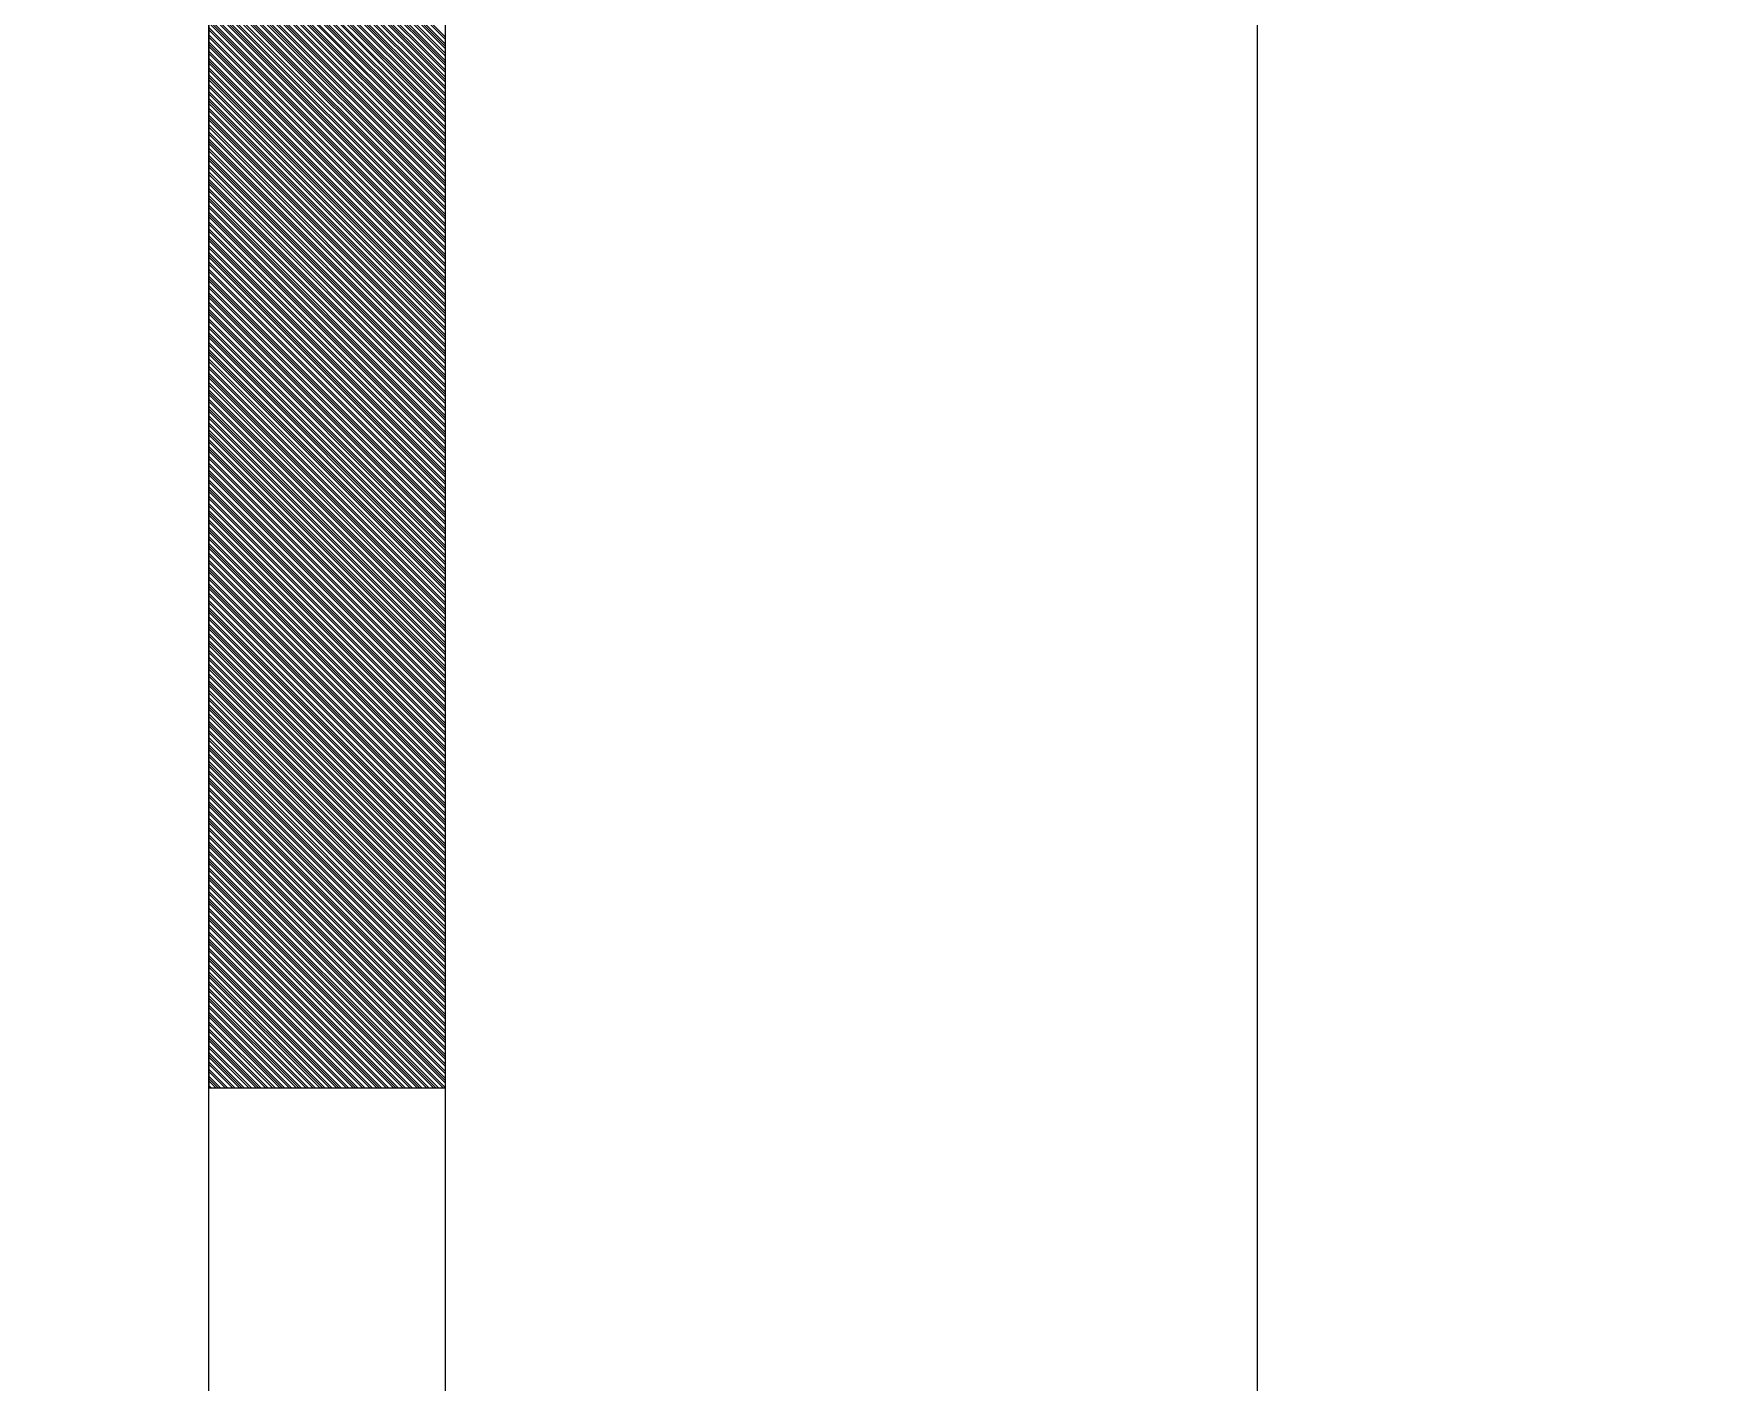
# Model space of a CAD drawing. Extents: x 729854 to 730444, y 4373781 to 4374808.
# Drawn here: x 730092.93 to 730100.01, y 4374689.77 to 4374695.46 of the extents above; entities that cross this region are included whole.
import ezdxf

# ---------------------------------------------------------------- set-up
doc = ezdxf.new("R2010")
doc.units = 0
doc.layers.get('0').update_dxf_attribs({"linetype": 'CONTINUOUS'})

msp = doc.modelspace()

# ---------------------------------------------------------------- linework, layer by layer
at = {"color": 0, "linetype": 'CONTINUOUS'}
for p, q in [((730093.67, 4374681.01), (730093.67, 4374781.01)), ((730093.67, 4374681.01), (730093.67, 4374781.01)), ((730094.67, 4374681.01), (730094.67, 4374781.01)), ((730094.67, 4374681.01), (730094.67, 4374781.01)), ((730094.67, 4374695.45), (730093.67, 4374696.45)), ((730094.67, 4374695.45), (730093.67, 4374696.45)), ((730094.67, 4374695.44), (730093.67, 4374696.44)), ((730094.67, 4374695.44), (730093.67, 4374696.44)), ((730094.67, 4374695.42), (730093.67, 4374696.42)), ((730094.67, 4374695.42), (730093.67, 4374696.42)), ((730094.67, 4374695.41), (730093.67, 4374696.41)), ((730094.67, 4374695.41), (730093.67, 4374696.41)), ((730094.67, 4374695.4), (730093.67, 4374696.4)), ((730094.67, 4374695.4), (730093.67, 4374696.4)), ((730094.67, 4374695.38), (730093.67, 4374696.38)), ((730094.67, 4374695.38), (730093.67, 4374696.38)), ((730094.67, 4374695.37), (730093.67, 4374696.37)), ((730094.67, 4374695.37), (730093.67, 4374696.37)), ((730094.67, 4374695.35), (730093.67, 4374696.35)), ((730094.67, 4374695.35), (730093.67, 4374696.35)), ((730094.67, 4374695.34), (730093.67, 4374696.34)), ((730094.67, 4374695.34), (730093.67, 4374696.34)), ((730094.67, 4374695.33), (730093.67, 4374696.33)), ((730094.67, 4374695.33), (730093.67, 4374696.33)), ((730094.67, 4374695.31), (730093.67, 4374696.31)), ((730094.67, 4374695.31), (730093.67, 4374696.31)), ((730094.67, 4374695.3), (730093.67, 4374696.3)), ((730094.67, 4374695.3), (730093.67, 4374696.3)), ((730094.67, 4374695.28), (730093.67, 4374696.28)), ((730094.67, 4374695.28), (730093.67, 4374696.28)), ((730094.67, 4374695.27), (730093.67, 4374696.27)), ((730094.67, 4374695.27), (730093.67, 4374696.27)), ((730094.67, 4374695.26), (730093.67, 4374696.26)), ((730094.67, 4374695.26), (730093.67, 4374696.26)), ((730094.67, 4374695.24), (730093.67, 4374696.24)), ((730094.67, 4374695.24), (730093.67, 4374696.24)), ((730094.67, 4374695.23), (730093.67, 4374696.23)), ((730094.67, 4374695.23), (730093.67, 4374696.23)), ((730094.67, 4374695.21), (730093.67, 4374696.21)), ((730094.67, 4374695.21), (730093.67, 4374696.21)), ((730094.67, 4374695.2), (730093.67, 4374696.2)), ((730094.67, 4374695.2), (730093.67, 4374696.2)), ((730094.67, 4374695.18), (730093.67, 4374696.18)), ((730094.67, 4374695.18), (730093.67, 4374696.18)), ((730094.67, 4374695.17), (730093.67, 4374696.17)), ((730094.67, 4374695.17), (730093.67, 4374696.17)), ((730094.67, 4374695.16), (730093.67, 4374696.16)), ((730094.67, 4374695.16), (730093.67, 4374696.16)), ((730094.67, 4374695.14), (730093.67, 4374696.14)), ((730094.67, 4374695.14), (730093.67, 4374696.14)), ((730094.67, 4374695.13), (730093.67, 4374696.13)), ((730094.67, 4374695.13), (730093.67, 4374696.13)), ((730094.67, 4374695.11), (730093.67, 4374696.11)), ((730094.67, 4374695.11), (730093.67, 4374696.11)), ((730094.67, 4374695.1), (730093.67, 4374696.1)), ((730094.67, 4374695.1), (730093.67, 4374696.1)), ((730094.67, 4374695.09), (730093.67, 4374696.09)), ((730094.67, 4374695.09), (730093.67, 4374696.09)), ((730094.67, 4374695.07), (730093.67, 4374696.07)), ((730094.67, 4374695.07), (730093.67, 4374696.07)), ((730094.67, 4374695.06), (730093.67, 4374696.06)), ((730094.67, 4374695.06), (730093.67, 4374696.06)), ((730094.67, 4374695.04), (730093.67, 4374696.04)), ((730094.67, 4374695.04), (730093.67, 4374696.04)), ((730094.67, 4374695.03), (730093.67, 4374696.03)), ((730094.67, 4374695.03), (730093.67, 4374696.03)), ((730094.67, 4374695.01), (730093.67, 4374696.01)), ((730094.67, 4374695.01), (730093.67, 4374696.01)), ((730094.67, 4374695), (730093.67, 4374696)), ((730094.67, 4374695), (730093.67, 4374696)), ((730094.67, 4374694.99), (730093.67, 4374695.99)), ((730094.67, 4374694.99), (730093.67, 4374695.99)), ((730094.67, 4374694.97), (730093.67, 4374695.97)), ((730094.67, 4374694.97), (730093.67, 4374695.97)), ((730094.67, 4374694.96), (730093.67, 4374695.96)), ((730094.67, 4374694.96), (730093.67, 4374695.96)), ((730094.67, 4374694.94), (730093.67, 4374695.94)), ((730094.67, 4374694.94), (730093.67, 4374695.94)), ((730094.67, 4374694.93), (730093.67, 4374695.93)), ((730094.67, 4374694.93), (730093.67, 4374695.93)), ((730094.67, 4374694.92), (730093.67, 4374695.92)), ((730094.67, 4374694.92), (730093.67, 4374695.92)), ((730094.67, 4374694.9), (730093.67, 4374695.9)), ((730094.67, 4374694.9), (730093.67, 4374695.9)), ((730094.67, 4374694.89), (730093.67, 4374695.89)), ((730094.67, 4374694.89), (730093.67, 4374695.89)), ((730094.67, 4374694.87), (730093.67, 4374695.87)), ((730094.67, 4374694.87), (730093.67, 4374695.87)), ((730094.67, 4374694.86), (730093.67, 4374695.86)), ((730094.67, 4374694.86), (730093.67, 4374695.86)), ((730094.67, 4374694.84), (730093.67, 4374695.84)), ((730094.67, 4374694.84), (730093.67, 4374695.84)), ((730094.67, 4374694.83), (730093.67, 4374695.83)), ((730094.67, 4374694.83), (730093.67, 4374695.83)), ((730094.67, 4374694.82), (730093.67, 4374695.82)), ((730094.67, 4374694.82), (730093.67, 4374695.82)), ((730094.67, 4374694.8), (730093.67, 4374695.8)), ((730094.67, 4374694.8), (730093.67, 4374695.8)), ((730094.67, 4374694.79), (730093.67, 4374695.79)), ((730094.67, 4374694.79), (730093.67, 4374695.79)), ((730094.67, 4374694.77), (730093.67, 4374695.77)), ((730094.67, 4374694.77), (730093.67, 4374695.77)), ((730094.67, 4374694.76), (730093.67, 4374695.76)), ((730094.67, 4374694.76), (730093.67, 4374695.76)), ((730094.67, 4374694.75), (730093.67, 4374695.75)), ((730094.67, 4374694.75), (730093.67, 4374695.75)), ((730094.67, 4374694.73), (730093.67, 4374695.73)), ((730094.67, 4374694.73), (730093.67, 4374695.73)), ((730094.67, 4374694.72), (730093.67, 4374695.72)), ((730094.67, 4374694.72), (730093.67, 4374695.72)), ((730094.67, 4374694.7), (730093.67, 4374695.7)), ((730094.67, 4374694.7), (730093.67, 4374695.7)), ((730094.67, 4374694.69), (730093.67, 4374695.69)), ((730094.67, 4374694.69), (730093.67, 4374695.69)), ((730094.67, 4374694.68), (730093.67, 4374695.68)), ((730094.67, 4374694.68), (730093.67, 4374695.68)), ((730094.67, 4374694.66), (730093.67, 4374695.66)), ((730094.67, 4374694.66), (730093.67, 4374695.66)), ((730094.67, 4374694.65), (730093.67, 4374695.65)), ((730094.67, 4374694.65), (730093.67, 4374695.65)), ((730094.67, 4374694.63), (730093.67, 4374695.63)), ((730094.67, 4374694.63), (730093.67, 4374695.63)), ((730094.67, 4374694.62), (730093.67, 4374695.62)), ((730094.67, 4374694.62), (730093.67, 4374695.62)), ((730094.67, 4374694.6), (730093.67, 4374695.6)), ((730094.67, 4374694.6), (730093.67, 4374695.6)), ((730094.67, 4374694.59), (730093.67, 4374695.59)), ((730094.67, 4374694.59), (730093.67, 4374695.59)), ((730094.67, 4374694.58), (730093.67, 4374695.58)), ((730094.67, 4374694.58), (730093.67, 4374695.58)), ((730094.67, 4374694.56), (730093.67, 4374695.56)), ((730094.67, 4374694.56), (730093.67, 4374695.56)), ((730094.67, 4374694.55), (730093.67, 4374695.55)), ((730094.67, 4374694.55), (730093.67, 4374695.55)), ((730094.67, 4374694.53), (730093.67, 4374695.53)), ((730094.67, 4374694.53), (730093.67, 4374695.53)), ((730094.67, 4374694.52), (730093.67, 4374695.52)), ((730094.67, 4374694.52), (730093.67, 4374695.52)), ((730094.67, 4374694.51), (730093.67, 4374695.51)), ((730094.67, 4374694.51), (730093.67, 4374695.51)), ((730094.67, 4374694.49), (730093.67, 4374695.49)), ((730094.67, 4374694.49), (730093.67, 4374695.49)), ((730094.67, 4374694.48), (730093.67, 4374695.48)), ((730094.67, 4374694.48), (730093.67, 4374695.48)), ((730094.67, 4374694.46), (730093.67, 4374695.46)), ((730094.67, 4374694.46), (730093.67, 4374695.46)), ((730094.67, 4374694.45), (730093.67, 4374695.45)), ((730094.67, 4374694.45), (730093.67, 4374695.45)), ((730094.67, 4374694.43), (730093.67, 4374695.43)), ((730094.67, 4374694.43), (730093.67, 4374695.43)), ((730094.67, 4374694.42), (730093.67, 4374695.42)), ((730094.67, 4374694.42), (730093.67, 4374695.42)), ((730094.67, 4374694.41), (730093.67, 4374695.41)), ((730094.67, 4374694.41), (730093.67, 4374695.41)), ((730094.67, 4374694.39), (730093.67, 4374695.39)), ((730094.67, 4374694.39), (730093.67, 4374695.39)), ((730094.67, 4374694.38), (730093.67, 4374695.38)), ((730094.67, 4374694.38), (730093.67, 4374695.38)), ((730094.67, 4374694.36), (730093.67, 4374695.36)), ((730094.67, 4374694.36), (730093.67, 4374695.36)), ((730094.67, 4374694.35), (730093.67, 4374695.35)), ((730094.67, 4374694.35), (730093.67, 4374695.35)), ((730094.67, 4374694.34), (730093.67, 4374695.34)), ((730094.67, 4374694.34), (730093.67, 4374695.34)), ((730094.67, 4374694.32), (730093.67, 4374695.32)), ((730094.67, 4374694.32), (730093.67, 4374695.32)), ((730094.67, 4374694.31), (730093.67, 4374695.31)), ((730094.67, 4374694.31), (730093.67, 4374695.31)), ((730094.67, 4374694.29), (730093.67, 4374695.29)), ((730094.67, 4374694.29), (730093.67, 4374695.29)), ((730094.67, 4374694.28), (730093.67, 4374695.28)), ((730094.67, 4374694.28), (730093.67, 4374695.28)), ((730094.67, 4374694.27), (730093.67, 4374695.27)), ((730094.67, 4374694.27), (730093.67, 4374695.27)), ((730094.67, 4374694.25), (730093.67, 4374695.25)), ((730094.67, 4374694.25), (730093.67, 4374695.25)), ((730094.67, 4374694.24), (730093.67, 4374695.24)), ((730094.67, 4374694.24), (730093.67, 4374695.24)), ((730094.67, 4374694.22), (730093.67, 4374695.22)), ((730094.67, 4374694.22), (730093.67, 4374695.22)), ((730094.67, 4374694.21), (730093.67, 4374695.21)), ((730094.67, 4374694.21), (730093.67, 4374695.21)), ((730094.67, 4374694.19), (730093.67, 4374695.19)), ((730094.67, 4374694.19), (730093.67, 4374695.19)), ((730094.67, 4374694.18), (730093.67, 4374695.18)), ((730094.67, 4374694.18), (730093.67, 4374695.18)), ((730094.67, 4374694.17), (730093.67, 4374695.17)), ((730094.67, 4374694.17), (730093.67, 4374695.17)), ((730094.67, 4374694.15), (730093.67, 4374695.15)), ((730094.67, 4374694.15), (730093.67, 4374695.15)), ((730094.67, 4374694.14), (730093.67, 4374695.14)), ((730094.67, 4374694.14), (730093.67, 4374695.14)), ((730094.67, 4374694.12), (730093.67, 4374695.12)), ((730094.67, 4374694.12), (730093.67, 4374695.12)), ((730094.67, 4374694.11), (730093.67, 4374695.11)), ((730094.67, 4374694.11), (730093.67, 4374695.11)), ((730094.67, 4374694.1), (730093.67, 4374695.1)), ((730094.67, 4374694.1), (730093.67, 4374695.1)), ((730094.67, 4374694.08), (730093.67, 4374695.08)), ((730094.67, 4374694.08), (730093.67, 4374695.08)), ((730094.67, 4374694.07), (730093.67, 4374695.07)), ((730094.67, 4374694.07), (730093.67, 4374695.07)), ((730094.67, 4374694.05), (730093.67, 4374695.05)), ((730094.67, 4374694.05), (730093.67, 4374695.05)), ((730094.67, 4374694.04), (730093.67, 4374695.04)), ((730094.67, 4374694.04), (730093.67, 4374695.04)), ((730094.67, 4374694.02), (730093.67, 4374695.02)), ((730094.67, 4374694.02), (730093.67, 4374695.02)), ((730094.67, 4374694.01), (730093.67, 4374695.01)), ((730094.67, 4374694.01), (730093.67, 4374695.01)), ((730094.67, 4374694), (730093.67, 4374695)), ((730094.67, 4374694), (730093.67, 4374695)), ((730094.67, 4374693.98), (730093.67, 4374694.98)), ((730094.67, 4374693.98), (730093.67, 4374694.98)), ((730094.67, 4374693.97), (730093.67, 4374694.97)), ((730094.67, 4374693.97), (730093.67, 4374694.97)), ((730094.67, 4374693.95), (730093.67, 4374694.95)), ((730094.67, 4374693.95), (730093.67, 4374694.95)), ((730094.67, 4374693.94), (730093.67, 4374694.94)), ((730094.67, 4374693.94), (730093.67, 4374694.94)), ((730094.67, 4374693.93), (730093.67, 4374694.93)), ((730094.67, 4374693.93), (730093.67, 4374694.93)), ((730094.67, 4374693.91), (730093.67, 4374694.91)), ((730094.67, 4374693.91), (730093.67, 4374694.91)), ((730094.67, 4374693.9), (730093.67, 4374694.9)), ((730094.67, 4374693.9), (730093.67, 4374694.9)), ((730094.67, 4374693.88), (730093.67, 4374694.88)), ((730094.67, 4374693.88), (730093.67, 4374694.88)), ((730094.67, 4374693.87), (730093.67, 4374694.87)), ((730094.67, 4374693.87), (730093.67, 4374694.87)), ((730094.67, 4374693.85), (730093.67, 4374694.85)), ((730094.67, 4374693.85), (730093.67, 4374694.85)), ((730094.67, 4374693.84), (730093.67, 4374694.84)), ((730094.67, 4374693.84), (730093.67, 4374694.84)), ((730094.67, 4374693.83), (730093.67, 4374694.83)), ((730094.67, 4374693.83), (730093.67, 4374694.83)), ((730094.67, 4374693.81), (730093.67, 4374694.81)), ((730094.67, 4374693.81), (730093.67, 4374694.81)), ((730094.67, 4374693.8), (730093.67, 4374694.8)), ((730094.67, 4374693.8), (730093.67, 4374694.8)), ((730094.67, 4374693.78), (730093.67, 4374694.78)), ((730094.67, 4374693.78), (730093.67, 4374694.78)), ((730094.67, 4374693.77), (730093.67, 4374694.77)), ((730094.67, 4374693.77), (730093.67, 4374694.77)), ((730094.67, 4374693.76), (730093.67, 4374694.76)), ((730094.67, 4374693.76), (730093.67, 4374694.76)), ((730094.67, 4374693.74), (730093.67, 4374694.74)), ((730094.67, 4374693.74), (730093.67, 4374694.74)), ((730094.67, 4374693.73), (730093.67, 4374694.73)), ((730094.67, 4374693.73), (730093.67, 4374694.73)), ((730094.67, 4374693.71), (730093.67, 4374694.71)), ((730094.67, 4374693.71), (730093.67, 4374694.71)), ((730094.67, 4374693.7), (730093.67, 4374694.7)), ((730094.67, 4374693.7), (730093.67, 4374694.7)), ((730094.67, 4374693.69), (730093.67, 4374694.69)), ((730094.67, 4374693.69), (730093.67, 4374694.69)), ((730094.67, 4374693.67), (730093.67, 4374694.67)), ((730094.67, 4374693.67), (730093.67, 4374694.67)), ((730094.67, 4374693.66), (730093.67, 4374694.66)), ((730094.67, 4374693.66), (730093.67, 4374694.66)), ((730094.67, 4374693.64), (730093.67, 4374694.64)), ((730094.67, 4374693.64), (730093.67, 4374694.64)), ((730094.67, 4374693.63), (730093.67, 4374694.63)), ((730094.67, 4374693.63), (730093.67, 4374694.63)), ((730094.67, 4374693.61), (730093.67, 4374694.61)), ((730094.67, 4374693.61), (730093.67, 4374694.61)), ((730094.67, 4374693.6), (730093.67, 4374694.6)), ((730094.67, 4374693.6), (730093.67, 4374694.6)), ((730094.67, 4374693.59), (730093.67, 4374694.59)), ((730094.67, 4374693.59), (730093.67, 4374694.59)), ((730094.67, 4374693.57), (730093.67, 4374694.57)), ((730094.67, 4374693.57), (730093.67, 4374694.57)), ((730094.67, 4374693.56), (730093.67, 4374694.56)), ((730094.67, 4374693.56), (730093.67, 4374694.56)), ((730094.67, 4374693.54), (730093.67, 4374694.54)), ((730094.67, 4374693.54), (730093.67, 4374694.54)), ((730094.67, 4374693.53), (730093.67, 4374694.53)), ((730094.67, 4374693.53), (730093.67, 4374694.53)), ((730094.67, 4374693.52), (730093.67, 4374694.52)), ((730094.67, 4374693.52), (730093.67, 4374694.52)), ((730094.67, 4374693.5), (730093.67, 4374694.5)), ((730094.67, 4374693.5), (730093.67, 4374694.5)), ((730094.67, 4374693.49), (730093.67, 4374694.49)), ((730094.67, 4374693.49), (730093.67, 4374694.49)), ((730094.67, 4374693.47), (730093.67, 4374694.47)), ((730094.67, 4374693.47), (730093.67, 4374694.47)), ((730094.67, 4374693.46), (730093.67, 4374694.46)), ((730094.67, 4374693.46), (730093.67, 4374694.46)), ((730094.67, 4374693.44), (730093.67, 4374694.44)), ((730094.67, 4374693.44), (730093.67, 4374694.44)), ((730094.67, 4374693.43), (730093.67, 4374694.43)), ((730094.67, 4374693.43), (730093.67, 4374694.43)), ((730094.67, 4374693.42), (730093.67, 4374694.42)), ((730094.67, 4374693.42), (730093.67, 4374694.42)), ((730094.67, 4374693.4), (730093.67, 4374694.4)), ((730094.67, 4374693.4), (730093.67, 4374694.4)), ((730094.67, 4374693.39), (730093.67, 4374694.39)), ((730094.67, 4374693.39), (730093.67, 4374694.39)), ((730094.67, 4374693.37), (730093.67, 4374694.37)), ((730094.67, 4374693.37), (730093.67, 4374694.37)), ((730094.67, 4374693.36), (730093.67, 4374694.36)), ((730094.67, 4374693.36), (730093.67, 4374694.36)), ((730094.67, 4374693.35), (730093.67, 4374694.35)), ((730094.67, 4374693.35), (730093.67, 4374694.35)), ((730094.67, 4374693.33), (730093.67, 4374694.33)), ((730094.67, 4374693.33), (730093.67, 4374694.33)), ((730094.67, 4374693.32), (730093.67, 4374694.32)), ((730094.67, 4374693.32), (730093.67, 4374694.32)), ((730094.67, 4374693.3), (730093.67, 4374694.3)), ((730094.67, 4374693.3), (730093.67, 4374694.3)), ((730094.67, 4374693.29), (730093.67, 4374694.29)), ((730094.67, 4374693.29), (730093.67, 4374694.29)), ((730094.67, 4374693.28), (730093.67, 4374694.28)), ((730094.67, 4374693.28), (730093.67, 4374694.28)), ((730094.67, 4374693.26), (730093.67, 4374694.26)), ((730094.67, 4374693.26), (730093.67, 4374694.26)), ((730094.67, 4374693.25), (730093.67, 4374694.25)), ((730094.67, 4374693.25), (730093.67, 4374694.25)), ((730094.67, 4374693.23), (730093.67, 4374694.23)), ((730094.67, 4374693.23), (730093.67, 4374694.23)), ((730094.67, 4374693.22), (730093.67, 4374694.22)), ((730094.67, 4374693.22), (730093.67, 4374694.22)), ((730094.67, 4374693.2), (730093.67, 4374694.2)), ((730094.67, 4374693.2), (730093.67, 4374694.2)), ((730094.67, 4374693.19), (730093.67, 4374694.19)), ((730094.67, 4374693.19), (730093.67, 4374694.19)), ((730094.67, 4374693.18), (730093.67, 4374694.18)), ((730094.67, 4374693.18), (730093.67, 4374694.18)), ((730094.67, 4374693.16), (730093.67, 4374694.16)), ((730094.67, 4374693.16), (730093.67, 4374694.16)), ((730094.67, 4374693.15), (730093.67, 4374694.15)), ((730094.67, 4374693.15), (730093.67, 4374694.15)), ((730094.67, 4374693.13), (730093.67, 4374694.13)), ((730094.67, 4374693.13), (730093.67, 4374694.13)), ((730094.67, 4374693.12), (730093.67, 4374694.12)), ((730094.67, 4374693.12), (730093.67, 4374694.12)), ((730094.67, 4374693.11), (730093.67, 4374694.11)), ((730094.67, 4374693.11), (730093.67, 4374694.11)), ((730094.67, 4374693.09), (730093.67, 4374694.09)), ((730094.67, 4374693.09), (730093.67, 4374694.09)), ((730094.67, 4374693.08), (730093.67, 4374694.08)), ((730094.67, 4374693.08), (730093.67, 4374694.08)), ((730094.67, 4374693.06), (730093.67, 4374694.06)), ((730094.67, 4374693.06), (730093.67, 4374694.06)), ((730094.67, 4374693.05), (730093.67, 4374694.05)), ((730094.67, 4374693.05), (730093.67, 4374694.05)), ((730094.67, 4374693.03), (730093.67, 4374694.03)), ((730094.67, 4374693.03), (730093.67, 4374694.03)), ((730094.67, 4374693.02), (730093.67, 4374694.02)), ((730094.67, 4374693.02), (730093.67, 4374694.02)), ((730094.67, 4374693.01), (730093.67, 4374694.01)), ((730094.67, 4374693.01), (730093.67, 4374694.01)), ((730094.67, 4374692.99), (730093.67, 4374693.99)), ((730094.67, 4374692.99), (730093.67, 4374693.99)), ((730094.67, 4374692.98), (730093.67, 4374693.98)), ((730094.67, 4374692.98), (730093.67, 4374693.98)), ((730094.67, 4374692.96), (730093.67, 4374693.96)), ((730094.67, 4374692.96), (730093.67, 4374693.96)), ((730094.67, 4374692.95), (730093.67, 4374693.95)), ((730094.67, 4374692.95), (730093.67, 4374693.95)), ((730094.67, 4374692.94), (730093.67, 4374693.94)), ((730094.67, 4374692.94), (730093.67, 4374693.94)), ((730094.67, 4374692.92), (730093.67, 4374693.92)), ((730094.67, 4374692.92), (730093.67, 4374693.92)), ((730094.67, 4374692.91), (730093.67, 4374693.91)), ((730094.67, 4374692.91), (730093.67, 4374693.91)), ((730094.67, 4374692.89), (730093.67, 4374693.89)), ((730094.67, 4374692.89), (730093.67, 4374693.89)), ((730094.67, 4374692.88), (730093.67, 4374693.88)), ((730094.67, 4374692.88), (730093.67, 4374693.88)), ((730094.67, 4374692.87), (730093.67, 4374693.87)), ((730094.67, 4374692.87), (730093.67, 4374693.87)), ((730094.67, 4374692.85), (730093.67, 4374693.85)), ((730094.67, 4374692.85), (730093.67, 4374693.85)), ((730094.67, 4374692.84), (730093.67, 4374693.84)), ((730094.67, 4374692.84), (730093.67, 4374693.84)), ((730094.67, 4374692.82), (730093.67, 4374693.82)), ((730094.67, 4374692.82), (730093.67, 4374693.82)), ((730094.67, 4374692.81), (730093.67, 4374693.81)), ((730094.67, 4374692.81), (730093.67, 4374693.81)), ((730094.67, 4374692.79), (730093.67, 4374693.79)), ((730094.67, 4374692.79), (730093.67, 4374693.79)), ((730094.67, 4374692.78), (730093.67, 4374693.78)), ((730094.67, 4374692.78), (730093.67, 4374693.78)), ((730094.67, 4374692.77), (730093.67, 4374693.77)), ((730094.67, 4374692.77), (730093.67, 4374693.77)), ((730094.67, 4374692.75), (730093.67, 4374693.75)), ((730094.67, 4374692.75), (730093.67, 4374693.75)), ((730094.67, 4374692.74), (730093.67, 4374693.74)), ((730094.67, 4374692.74), (730093.67, 4374693.74)), ((730094.67, 4374692.72), (730093.67, 4374693.72)), ((730094.67, 4374692.72), (730093.67, 4374693.72)), ((730094.67, 4374692.71), (730093.67, 4374693.71)), ((730094.67, 4374692.71), (730093.67, 4374693.71)), ((730094.67, 4374692.7), (730093.67, 4374693.7)), ((730094.67, 4374692.7), (730093.67, 4374693.7)), ((730094.67, 4374692.68), (730093.67, 4374693.68)), ((730094.67, 4374692.68), (730093.67, 4374693.68)), ((730094.67, 4374692.67), (730093.67, 4374693.67)), ((730094.67, 4374692.67), (730093.67, 4374693.67)), ((730094.67, 4374692.65), (730093.67, 4374693.65)), ((730094.67, 4374692.65), (730093.67, 4374693.65)), ((730094.67, 4374692.64), (730093.67, 4374693.64)), ((730094.67, 4374692.64), (730093.67, 4374693.64)), ((730094.67, 4374692.62), (730093.67, 4374693.62)), ((730094.67, 4374692.62), (730093.67, 4374693.62)), ((730094.67, 4374692.61), (730093.67, 4374693.61)), ((730094.67, 4374692.61), (730093.67, 4374693.61)), ((730094.67, 4374692.6), (730093.67, 4374693.6)), ((730094.67, 4374692.6), (730093.67, 4374693.6)), ((730094.67, 4374692.58), (730093.67, 4374693.58)), ((730094.67, 4374692.58), (730093.67, 4374693.58)), ((730094.67, 4374692.57), (730093.67, 4374693.57)), ((730094.67, 4374692.57), (730093.67, 4374693.57)), ((730094.67, 4374692.55), (730093.67, 4374693.55)), ((730094.67, 4374692.55), (730093.67, 4374693.55)), ((730094.67, 4374692.54), (730093.67, 4374693.54)), ((730094.67, 4374692.54), (730093.67, 4374693.54)), ((730094.67, 4374692.53), (730093.67, 4374693.53)), ((730094.67, 4374692.53), (730093.67, 4374693.53)), ((730094.67, 4374692.51), (730093.67, 4374693.51)), ((730094.67, 4374692.51), (730093.67, 4374693.51)), ((730094.67, 4374692.5), (730093.67, 4374693.5)), ((730094.67, 4374692.5), (730093.67, 4374693.5)), ((730094.67, 4374692.48), (730093.67, 4374693.48)), ((730094.67, 4374692.48), (730093.67, 4374693.48)), ((730094.67, 4374692.47), (730093.67, 4374693.47)), ((730094.67, 4374692.47), (730093.67, 4374693.47)), ((730094.67, 4374692.45), (730093.67, 4374693.45)), ((730094.67, 4374692.45), (730093.67, 4374693.45)), ((730094.67, 4374692.44), (730093.67, 4374693.44)), ((730094.67, 4374692.44), (730093.67, 4374693.44)), ((730094.67, 4374692.43), (730093.67, 4374693.43)), ((730094.67, 4374692.43), (730093.67, 4374693.43)), ((730094.67, 4374692.41), (730093.67, 4374693.41)), ((730094.67, 4374692.41), (730093.67, 4374693.41)), ((730094.67, 4374692.4), (730093.67, 4374693.4)), ((730094.67, 4374692.4), (730093.67, 4374693.4)), ((730094.67, 4374692.38), (730093.67, 4374693.38)), ((730094.67, 4374692.38), (730093.67, 4374693.38)), ((730094.67, 4374692.37), (730093.67, 4374693.37)), ((730094.67, 4374692.37), (730093.67, 4374693.37)), ((730094.67, 4374692.36), (730093.67, 4374693.36)), ((730094.67, 4374692.36), (730093.67, 4374693.36)), ((730094.67, 4374692.34), (730093.67, 4374693.34)), ((730094.67, 4374692.34), (730093.67, 4374693.34)), ((730094.67, 4374692.33), (730093.67, 4374693.33)), ((730094.67, 4374692.33), (730093.67, 4374693.33)), ((730094.67, 4374692.31), (730093.67, 4374693.31)), ((730094.67, 4374692.31), (730093.67, 4374693.31)), ((730094.67, 4374692.3), (730093.67, 4374693.3)), ((730094.67, 4374692.3), (730093.67, 4374693.3)), ((730094.67, 4374692.29), (730093.67, 4374693.29)), ((730094.67, 4374692.29), (730093.67, 4374693.29)), ((730094.67, 4374692.27), (730093.67, 4374693.27)), ((730094.67, 4374692.27), (730093.67, 4374693.27)), ((730094.67, 4374692.26), (730093.67, 4374693.26)), ((730094.67, 4374692.26), (730093.67, 4374693.26)), ((730094.67, 4374692.24), (730093.67, 4374693.24)), ((730094.67, 4374692.24), (730093.67, 4374693.24)), ((730094.67, 4374692.23), (730093.67, 4374693.23)), ((730094.67, 4374692.23), (730093.67, 4374693.23)), ((730094.67, 4374692.21), (730093.67, 4374693.21)), ((730094.67, 4374692.21), (730093.67, 4374693.21)), ((730094.67, 4374692.2), (730093.67, 4374693.2)), ((730094.67, 4374692.2), (730093.67, 4374693.2)), ((730094.67, 4374692.19), (730093.67, 4374693.19)), ((730094.67, 4374692.19), (730093.67, 4374693.19)), ((730094.67, 4374692.17), (730093.67, 4374693.17)), ((730094.67, 4374692.17), (730093.67, 4374693.17)), ((730094.67, 4374692.16), (730093.67, 4374693.16)), ((730094.67, 4374692.16), (730093.67, 4374693.16)), ((730094.67, 4374692.14), (730093.67, 4374693.14)), ((730094.67, 4374692.14), (730093.67, 4374693.14)), ((730094.67, 4374692.13), (730093.67, 4374693.13)), ((730094.67, 4374692.13), (730093.67, 4374693.13)), ((730094.67, 4374692.12), (730093.67, 4374693.12)), ((730094.67, 4374692.12), (730093.67, 4374693.12)), ((730094.67, 4374692.1), (730093.67, 4374693.1)), ((730094.67, 4374692.1), (730093.67, 4374693.1)), ((730094.67, 4374692.09), (730093.67, 4374693.09)), ((730094.67, 4374692.09), (730093.67, 4374693.09)), ((730094.67, 4374692.07), (730093.67, 4374693.07)), ((730094.67, 4374692.07), (730093.67, 4374693.07)), ((730094.67, 4374692.06), (730093.67, 4374693.06)), ((730094.67, 4374692.06), (730093.67, 4374693.06)), ((730094.67, 4374692.04), (730093.67, 4374693.04)), ((730094.67, 4374692.04), (730093.67, 4374693.04)), ((730094.67, 4374692.03), (730093.67, 4374693.03)), ((730094.67, 4374692.03), (730093.67, 4374693.03)), ((730094.67, 4374692.02), (730093.67, 4374693.02)), ((730094.67, 4374692.02), (730093.67, 4374693.02)), ((730094.67, 4374692), (730093.67, 4374693)), ((730094.67, 4374692), (730093.67, 4374693)), ((730094.67, 4374691.99), (730093.67, 4374692.99)), ((730094.67, 4374691.99), (730093.67, 4374692.99)), ((730094.67, 4374691.97), (730093.67, 4374692.97)), ((730094.67, 4374691.97), (730093.67, 4374692.97)), ((730094.67, 4374691.96), (730093.67, 4374692.96)), ((730094.67, 4374691.96), (730093.67, 4374692.96)), ((730094.67, 4374691.95), (730093.67, 4374692.95)), ((730094.67, 4374691.95), (730093.67, 4374692.95)), ((730094.67, 4374691.93), (730093.67, 4374692.93)), ((730094.67, 4374691.93), (730093.67, 4374692.93)), ((730094.67, 4374691.92), (730093.67, 4374692.92)), ((730094.67, 4374691.92), (730093.67, 4374692.92)), ((730094.67, 4374691.9), (730093.67, 4374692.9)), ((730094.67, 4374691.9), (730093.67, 4374692.9)), ((730094.67, 4374691.89), (730093.67, 4374692.89)), ((730094.67, 4374691.89), (730093.67, 4374692.89)), ((730094.67, 4374691.88), (730093.67, 4374692.88)), ((730094.67, 4374691.88), (730093.67, 4374692.88)), ((730094.67, 4374691.86), (730093.67, 4374692.86)), ((730094.67, 4374691.86), (730093.67, 4374692.86)), ((730094.67, 4374691.85), (730093.67, 4374692.85)), ((730094.67, 4374691.85), (730093.67, 4374692.85)), ((730094.67, 4374691.83), (730093.67, 4374692.83)), ((730094.67, 4374691.83), (730093.67, 4374692.83)), ((730094.67, 4374691.82), (730093.67, 4374692.82)), ((730094.67, 4374691.82), (730093.67, 4374692.82)), ((730094.67, 4374691.8), (730093.67, 4374692.8)), ((730094.67, 4374691.8), (730093.67, 4374692.8)), ((730094.67, 4374691.79), (730093.67, 4374692.79)), ((730094.67, 4374691.79), (730093.67, 4374692.79)), ((730094.67, 4374691.78), (730093.67, 4374692.78)), ((730094.67, 4374691.78), (730093.67, 4374692.78)), ((730094.67, 4374691.76), (730093.67, 4374692.76)), ((730094.67, 4374691.76), (730093.67, 4374692.76)), ((730094.67, 4374691.75), (730093.67, 4374692.75)), ((730094.67, 4374691.75), (730093.67, 4374692.75)), ((730094.67, 4374691.73), (730093.67, 4374692.73)), ((730094.67, 4374691.73), (730093.67, 4374692.73)), ((730094.67, 4374691.72), (730093.67, 4374692.72)), ((730094.67, 4374691.72), (730093.67, 4374692.72)), ((730094.67, 4374691.71), (730093.67, 4374692.71)), ((730094.67, 4374691.71), (730093.67, 4374692.71)), ((730094.67, 4374691.69), (730093.67, 4374692.69)), ((730094.67, 4374691.69), (730093.67, 4374692.69)), ((730094.67, 4374691.68), (730093.67, 4374692.68)), ((730094.67, 4374691.68), (730093.67, 4374692.68)), ((730094.67, 4374691.66), (730093.67, 4374692.66)), ((730094.67, 4374691.66), (730093.67, 4374692.66)), ((730094.67, 4374691.65), (730093.67, 4374692.65)), ((730094.67, 4374691.65), (730093.67, 4374692.65)), ((730094.67, 4374691.63), (730093.67, 4374692.63)), ((730094.67, 4374691.63), (730093.67, 4374692.63)), ((730094.67, 4374691.62), (730093.67, 4374692.62)), ((730094.67, 4374691.62), (730093.67, 4374692.62)), ((730094.67, 4374691.61), (730093.67, 4374692.61)), ((730094.67, 4374691.61), (730093.67, 4374692.61)), ((730094.67, 4374691.59), (730093.67, 4374692.59)), ((730094.67, 4374691.59), (730093.67, 4374692.59)), ((730094.67, 4374691.58), (730093.67, 4374692.58)), ((730094.67, 4374691.58), (730093.67, 4374692.58)), ((730094.67, 4374691.56), (730093.67, 4374692.56)), ((730094.67, 4374691.56), (730093.67, 4374692.56)), ((730094.67, 4374691.55), (730093.67, 4374692.55)), ((730094.67, 4374691.55), (730093.67, 4374692.55)), ((730094.67, 4374691.54), (730093.67, 4374692.54)), ((730094.67, 4374691.54), (730093.67, 4374692.54)), ((730094.67, 4374691.52), (730093.67, 4374692.52)), ((730094.67, 4374691.52), (730093.67, 4374692.52)), ((730094.67, 4374691.51), (730093.67, 4374692.51)), ((730094.67, 4374691.51), (730093.67, 4374692.51)), ((730094.67, 4374691.49), (730093.67, 4374692.49)), ((730094.67, 4374691.49), (730093.67, 4374692.49)), ((730094.67, 4374691.48), (730093.67, 4374692.48)), ((730094.67, 4374691.48), (730093.67, 4374692.48)), ((730094.67, 4374691.46), (730093.67, 4374692.46)), ((730094.67, 4374691.46), (730093.67, 4374692.46)), ((730094.67, 4374691.45), (730093.67, 4374692.45)), ((730094.67, 4374691.45), (730093.67, 4374692.45)), ((730094.67, 4374691.44), (730093.67, 4374692.44)), ((730094.67, 4374691.44), (730093.67, 4374692.44)), ((730094.67, 4374691.42), (730093.67, 4374692.42)), ((730094.67, 4374691.42), (730093.67, 4374692.42)), ((730094.67, 4374691.41), (730093.67, 4374692.41)), ((730094.67, 4374691.41), (730093.67, 4374692.41)), ((730094.67, 4374691.39), (730093.67, 4374692.39)), ((730094.67, 4374691.39), (730093.67, 4374692.39)), ((730094.67, 4374691.38), (730093.67, 4374692.38)), ((730094.67, 4374691.38), (730093.67, 4374692.38)), ((730094.67, 4374691.37), (730093.67, 4374692.37)), ((730094.67, 4374691.37), (730093.67, 4374692.37)), ((730094.67, 4374691.35), (730093.67, 4374692.35)), ((730094.67, 4374691.35), (730093.67, 4374692.35)), ((730094.67, 4374691.34), (730093.67, 4374692.34)), ((730094.67, 4374691.34), (730093.67, 4374692.34)), ((730094.67, 4374691.32), (730093.67, 4374692.32)), ((730094.67, 4374691.32), (730093.67, 4374692.32)), ((730094.67, 4374691.31), (730093.67, 4374692.31)), ((730094.67, 4374691.31), (730093.67, 4374692.31)), ((730094.67, 4374691.3), (730093.67, 4374692.3)), ((730094.67, 4374691.3), (730093.67, 4374692.3)), ((730094.67, 4374691.28), (730093.67, 4374692.28)), ((730094.67, 4374691.28), (730093.67, 4374692.28)), ((730094.67, 4374691.27), (730093.67, 4374692.27)), ((730094.67, 4374691.27), (730093.67, 4374692.27)), ((730094.67, 4374691.25), (730093.67, 4374692.25)), ((730094.67, 4374691.25), (730093.67, 4374692.25)), ((730094.67, 4374691.24), (730093.67, 4374692.24)), ((730094.67, 4374691.24), (730093.67, 4374692.24)), ((730094.67, 4374691.22), (730093.67, 4374692.22)), ((730094.67, 4374691.22), (730093.67, 4374692.22)), ((730094.67, 4374691.21), (730093.67, 4374692.21)), ((730094.67, 4374691.21), (730093.67, 4374692.21)), ((730094.67, 4374691.2), (730093.67, 4374692.2)), ((730094.67, 4374691.2), (730093.67, 4374692.2)), ((730094.67, 4374691.18), (730093.67, 4374692.18)), ((730094.67, 4374691.18), (730093.67, 4374692.18)), ((730094.67, 4374691.17), (730093.67, 4374692.17)), ((730094.67, 4374691.17), (730093.67, 4374692.17)), ((730094.67, 4374691.15), (730093.67, 4374692.15)), ((730094.67, 4374691.15), (730093.67, 4374692.15)), ((730094.67, 4374691.14), (730093.67, 4374692.14)), ((730094.67, 4374691.14), (730093.67, 4374692.14)), ((730094.67, 4374691.13), (730093.67, 4374692.13)), ((730094.67, 4374691.13), (730093.67, 4374692.13)), ((730094.67, 4374691.11), (730093.67, 4374692.11)), ((730094.67, 4374691.11), (730093.67, 4374692.11)), ((730094.67, 4374691.1), (730093.67, 4374692.1)), ((730094.67, 4374691.1), (730093.67, 4374692.1)), ((730094.67, 4374691.08), (730093.67, 4374692.08)), ((730094.67, 4374691.08), (730093.67, 4374692.08)), ((730094.67, 4374691.07), (730093.67, 4374692.07)), ((730094.67, 4374691.07), (730093.67, 4374692.07)), ((730094.67, 4374691.05), (730093.67, 4374692.05)), ((730094.67, 4374691.05), (730093.67, 4374692.05)), ((730094.67, 4374691.04), (730093.67, 4374692.04)), ((730094.67, 4374691.04), (730093.67, 4374692.04)), ((730094.67, 4374691.03), (730093.67, 4374692.03)), ((730094.67, 4374691.03), (730093.67, 4374692.03)), ((730094.67, 4374691.01), (730093.67, 4374692.01)), ((730094.67, 4374691.01), (730093.67, 4374692.01)), ((730094.66, 4374691.01), (730093.67, 4374692)), ((730094.66, 4374691.01), (730093.67, 4374692)), ((730094.64, 4374691.01), (730093.67, 4374691.98)), ((730094.64, 4374691.01), (730093.67, 4374691.98)), ((730094.63, 4374691.01), (730093.67, 4374691.97)), ((730094.63, 4374691.01), (730093.67, 4374691.97)), ((730094.62, 4374691.01), (730093.67, 4374691.96)), ((730094.62, 4374691.01), (730093.67, 4374691.96)), ((730094.6, 4374691.01), (730093.67, 4374691.94)), ((730094.6, 4374691.01), (730093.67, 4374691.94)), ((730094.59, 4374691.01), (730093.67, 4374691.93)), ((730094.59, 4374691.01), (730093.67, 4374691.93)), ((730094.57, 4374691.01), (730093.67, 4374691.91)), ((730094.57, 4374691.01), (730093.67, 4374691.91)), ((730094.56, 4374691.01), (730093.67, 4374691.9)), ((730094.56, 4374691.01), (730093.67, 4374691.9)), ((730094.55, 4374691.01), (730093.67, 4374691.89)), ((730094.55, 4374691.01), (730093.67, 4374691.89)), ((730094.53, 4374691.01), (730093.67, 4374691.87)), ((730094.53, 4374691.01), (730093.67, 4374691.87)), ((730094.52, 4374691.01), (730093.67, 4374691.86)), ((730094.52, 4374691.01), (730093.67, 4374691.86)), ((730094.5, 4374691.01), (730093.67, 4374691.84)), ((730094.5, 4374691.01), (730093.67, 4374691.84)), ((730094.49, 4374691.01), (730093.67, 4374691.83)), ((730094.49, 4374691.01), (730093.67, 4374691.83)), ((730094.47, 4374691.01), (730093.67, 4374691.81)), ((730094.47, 4374691.01), (730093.67, 4374691.81)), ((730094.46, 4374691.01), (730093.67, 4374691.8)), ((730094.46, 4374691.01), (730093.67, 4374691.8)), ((730094.45, 4374691.01), (730093.67, 4374691.79)), ((730094.45, 4374691.01), (730093.67, 4374691.79)), ((730094.43, 4374691.01), (730093.67, 4374691.77)), ((730094.43, 4374691.01), (730093.67, 4374691.77)), ((730094.42, 4374691.01), (730093.67, 4374691.76)), ((730094.42, 4374691.01), (730093.67, 4374691.76)), ((730094.4, 4374691.01), (730093.67, 4374691.74)), ((730094.4, 4374691.01), (730093.67, 4374691.74)), ((730094.39, 4374691.01), (730093.67, 4374691.73)), ((730094.39, 4374691.01), (730093.67, 4374691.73)), ((730094.38, 4374691.01), (730093.67, 4374691.72)), ((730094.38, 4374691.01), (730093.67, 4374691.72)), ((730094.36, 4374691.01), (730093.67, 4374691.7)), ((730094.36, 4374691.01), (730093.67, 4374691.7)), ((730094.35, 4374691.01), (730093.67, 4374691.69)), ((730094.35, 4374691.01), (730093.67, 4374691.69)), ((730094.33, 4374691.01), (730093.67, 4374691.67)), ((730094.33, 4374691.01), (730093.67, 4374691.67)), ((730094.32, 4374691.01), (730093.67, 4374691.66)), ((730094.32, 4374691.01), (730093.67, 4374691.66)), ((730094.3, 4374691.01), (730093.67, 4374691.64)), ((730094.3, 4374691.01), (730093.67, 4374691.64)), ((730094.29, 4374691.01), (730093.67, 4374691.63)), ((730094.29, 4374691.01), (730093.67, 4374691.63)), ((730094.28, 4374691.01), (730093.67, 4374691.62)), ((730094.28, 4374691.01), (730093.67, 4374691.62)), ((730094.26, 4374691.01), (730093.67, 4374691.6)), ((730094.26, 4374691.01), (730093.67, 4374691.6)), ((730094.25, 4374691.01), (730093.67, 4374691.59)), ((730094.25, 4374691.01), (730093.67, 4374691.59)), ((730094.23, 4374691.01), (730093.67, 4374691.57)), ((730094.23, 4374691.01), (730093.67, 4374691.57)), ((730094.22, 4374691.01), (730093.67, 4374691.56)), ((730094.22, 4374691.01), (730093.67, 4374691.56)), ((730094.21, 4374691.01), (730093.67, 4374691.55)), ((730094.21, 4374691.01), (730093.67, 4374691.55)), ((730094.19, 4374691.01), (730093.67, 4374691.53)), ((730094.19, 4374691.01), (730093.67, 4374691.53)), ((730094.18, 4374691.01), (730093.67, 4374691.52)), ((730094.18, 4374691.01), (730093.67, 4374691.52)), ((730094.16, 4374691.01), (730093.67, 4374691.5)), ((730094.16, 4374691.01), (730093.67, 4374691.5)), ((730094.15, 4374691.01), (730093.67, 4374691.49)), ((730094.15, 4374691.01), (730093.67, 4374691.49)), ((730094.14, 4374691.01), (730093.67, 4374691.48)), ((730094.14, 4374691.01), (730093.67, 4374691.48)), ((730094.12, 4374691.01), (730093.67, 4374691.46)), ((730094.12, 4374691.01), (730093.67, 4374691.46)), ((730094.11, 4374691.01), (730093.67, 4374691.45)), ((730094.11, 4374691.01), (730093.67, 4374691.45)), ((730094.09, 4374691.01), (730093.67, 4374691.43)), ((730094.09, 4374691.01), (730093.67, 4374691.43)), ((730094.08, 4374691.01), (730093.67, 4374691.42)), ((730094.08, 4374691.01), (730093.67, 4374691.42)), ((730094.06, 4374691.01), (730093.67, 4374691.4)), ((730094.06, 4374691.01), (730093.67, 4374691.4)), ((730094.05, 4374691.01), (730093.67, 4374691.39)), ((730094.05, 4374691.01), (730093.67, 4374691.39)), ((730094.04, 4374691.01), (730093.67, 4374691.38)), ((730094.04, 4374691.01), (730093.67, 4374691.38)), ((730094.02, 4374691.01), (730093.67, 4374691.36)), ((730094.02, 4374691.01), (730093.67, 4374691.36)), ((730094.01, 4374691.01), (730093.67, 4374691.35)), ((730094.01, 4374691.01), (730093.67, 4374691.35)), ((730093.99, 4374691.01), (730093.67, 4374691.33)), ((730093.99, 4374691.01), (730093.67, 4374691.33)), ((730093.98, 4374691.01), (730093.67, 4374691.32)), ((730093.98, 4374691.01), (730093.67, 4374691.32)), ((730093.97, 4374691.01), (730093.67, 4374691.31)), ((730093.97, 4374691.01), (730093.67, 4374691.31)), ((730093.95, 4374691.01), (730093.67, 4374691.29)), ((730093.95, 4374691.01), (730093.67, 4374691.29)), ((730093.94, 4374691.01), (730093.67, 4374691.28)), ((730093.94, 4374691.01), (730093.67, 4374691.28)), ((730093.92, 4374691.01), (730093.67, 4374691.26)), ((730093.92, 4374691.01), (730093.67, 4374691.26)), ((730093.91, 4374691.01), (730093.67, 4374691.25)), ((730093.91, 4374691.01), (730093.67, 4374691.25)), ((730093.89, 4374691.01), (730093.67, 4374691.23)), ((730093.89, 4374691.01), (730093.67, 4374691.23)), ((730093.88, 4374691.01), (730093.67, 4374691.22)), ((730093.88, 4374691.01), (730093.67, 4374691.22)), ((730093.87, 4374691.01), (730093.67, 4374691.21)), ((730093.87, 4374691.01), (730093.67, 4374691.21)), ((730093.85, 4374691.01), (730093.67, 4374691.19)), ((730093.85, 4374691.01), (730093.67, 4374691.19)), ((730093.84, 4374691.01), (730093.67, 4374691.18)), ((730093.84, 4374691.01), (730093.67, 4374691.18)), ((730093.82, 4374691.01), (730093.67, 4374691.16)), ((730093.82, 4374691.01), (730093.67, 4374691.16)), ((730093.81, 4374691.01), (730093.67, 4374691.15)), ((730093.81, 4374691.01), (730093.67, 4374691.15)), ((730093.8, 4374691.01), (730093.67, 4374691.14)), ((730093.8, 4374691.01), (730093.67, 4374691.14)), ((730093.78, 4374691.01), (730093.67, 4374691.12)), ((730093.78, 4374691.01), (730093.67, 4374691.12)), ((730093.77, 4374691.01), (730093.67, 4374691.11)), ((730093.77, 4374691.01), (730093.67, 4374691.11)), ((730093.75, 4374691.01), (730093.67, 4374691.09)), ((730093.75, 4374691.01), (730093.67, 4374691.09)), ((730093.74, 4374691.01), (730093.67, 4374691.08)), ((730093.74, 4374691.01), (730093.67, 4374691.08)), ((730093.72, 4374691.01), (730093.67, 4374691.06)), ((730093.72, 4374691.01), (730093.67, 4374691.06)), ((730093.71, 4374691.01), (730093.67, 4374691.05)), ((730093.71, 4374691.01), (730093.67, 4374691.05)), ((730093.7, 4374691.01), (730093.67, 4374691.04)), ((730093.7, 4374691.01), (730093.67, 4374691.04)), ((730093.68, 4374691.01), (730093.67, 4374691.02)), ((730093.68, 4374691.01), (730093.67, 4374691.02))]:
    msp.add_line(p, q, dxfattribs=at)
msp.add_lwpolyline([(730094.67, 4374691.01), (730094.67, 4374701.01), (730093.67, 4374701.01), (730093.67, 4374691.01)], close=True, dxfattribs=at)
msp.add_lwpolyline([(730094.67, 4374691.01), (730094.67, 4374701.01), (730093.67, 4374701.01), (730093.67, 4374691.01)], close=True, dxfattribs=at)

# ---------------------------------------------------------------- meshes
mesh = msp.add_polyface(dxfattribs=at)
corners = [(730162.5, 4373781), (729854.5, 4374807.5), (730444, 4373781), (730444, 4374807.5), (729854.5, 4373781)]
mesh.append_faces([[corners[k] for k in face] for face in [(0, 1, 4), (1, 0, 2, 3)]], dxfattribs={"vtx0": -1, "color": 0})
mesh = msp.add_polyface(dxfattribs=at)
corners = [(730145.58, 4374621), (730145.58, 4374801.5), (729864.5, 4374801.5), (729864.5, 4374621)]
mesh.append_faces([[corners[k] for k in face] for face in [(0, 1, 2, 3)]], dxfattribs={"color": 0})
mesh = msp.add_polyface(dxfattribs=at)
corners = [(730098.1, 4374628.19), (730098.1, 4374794.66), (730088.23, 4374794.66), (730088.23, 4374628.19)]
mesh.append_faces([[corners[k] for k in face] for face in [(0, 1, 2, 3)]], dxfattribs={"color": 0})

doc.saveas('drawing.dxf')
